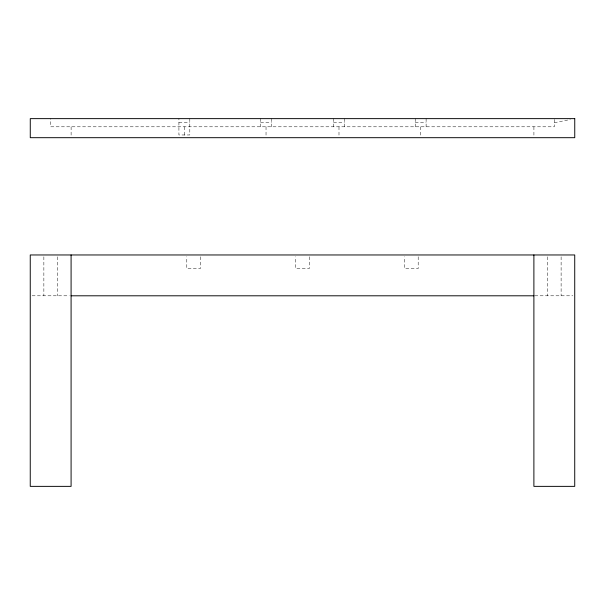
<?xml version="1.0" encoding="UTF-8"?>
<svg xmlns="http://www.w3.org/2000/svg" width="605" height="605" viewBox="0 0 605 605"><rect width="100%" height="100%" fill="white"/><g stroke="black" fill="none" stroke-linecap="round" stroke-linejoin="round"><path stroke-width="0.45" stroke-dasharray="3.02 2.27" d="M554.331 122.717L570.311 119.525M178.921 122.717L189.804 122.717M260.566 122.717L271.448 122.717M333.544 122.717L344.434 122.717M415.219 122.717L426.109 122.717M32.103 295.8L69.227 295.8M534.812 295.8L572.867 295.8M561.115 256.822L561.115 295.8M554.331 119.45L554.331 126.8L50.691 126.8L50.691 118.633M547.502 256.822L547.502 295.8M533.913 126.8L533.913 136.783M426.109 118.633L426.109 126.8M420.664 126.8L420.664 136.783M418.191 256.777L418.191 268.575L404.579 268.575L404.579 256.777M415.219 118.633L415.219 126.8M344.434 118.633L344.434 126.8M338.989 126.8L338.989 136.783M333.544 118.633L333.544 126.8M309.291 256.777L309.291 268.575L295.679 268.575L295.679 256.777M271.448 118.633L271.448 126.8M266.034 126.8L266.034 136.783M260.566 118.633L260.566 126.8M200.399 256.777L200.399 268.575L186.786 268.575L186.786 256.777M189.804 118.633L189.804 134.968L178.921 134.968L178.921 118.633M184.359 126.8L184.359 136.783M71.11 126.8L71.11 136.783M57.475 256.822L57.475 295.8M43.862 256.822L43.862 295.8"/><path stroke-width="0.91" d="M71.087 295.8L533.89 295.8M533.89 254.962L533.89 486.367L574.727 486.367L574.727 254.962L30.25 254.962L30.25 486.367L71.087 486.367L71.087 254.962M574.75 118.633L30.273 118.633L30.273 137.69L574.75 137.69L574.75 118.633"/></g></svg>
